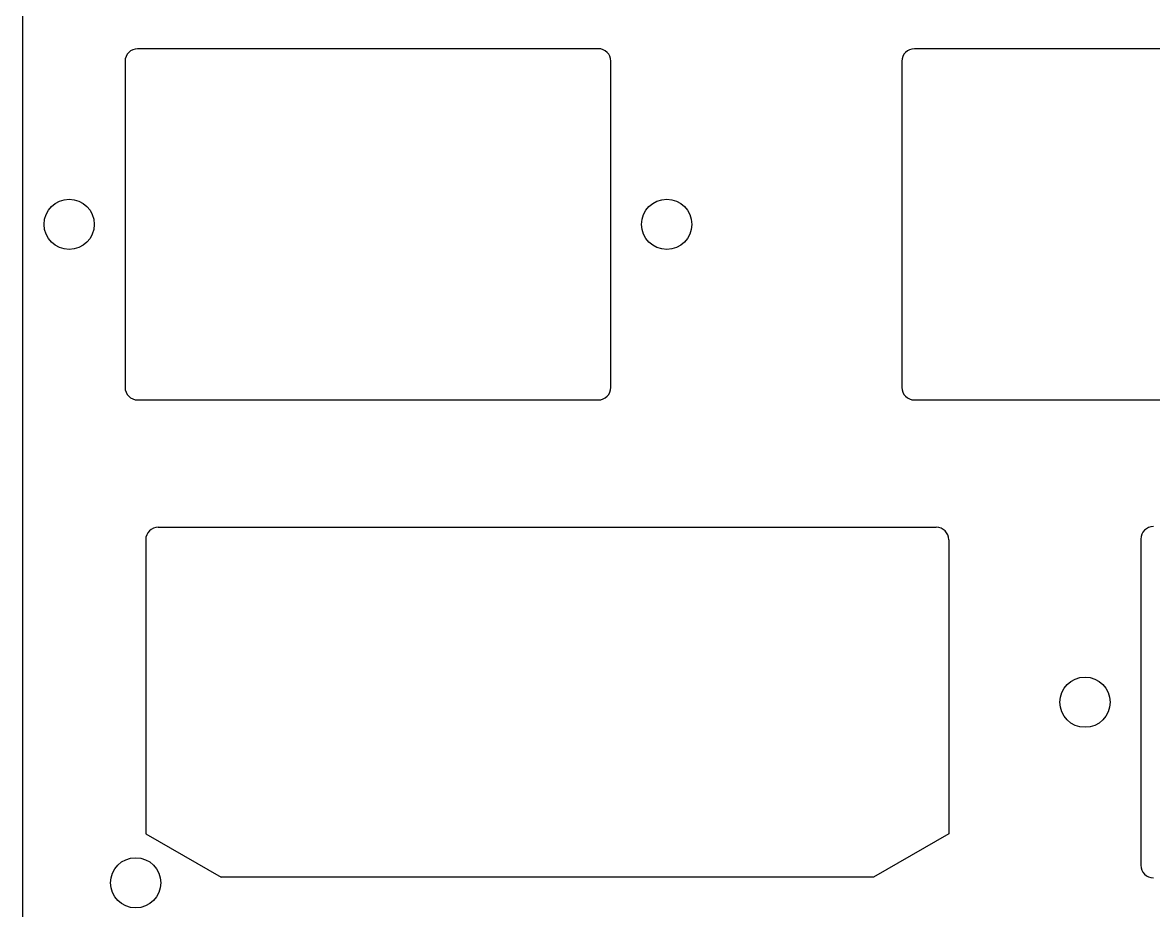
# Model space of a CAD drawing. Header units: millimetres. Extents: x -9 to 276, y -90 to 14.
# Drawn here: x -9 to 36.06, y -65.53 to -30.06 of the extents above; entities that cross this region are included whole.
import ezdxf

# ---------------------------------------------------------------- set-up
doc = ezdxf.new("R2010")
doc.units = ezdxf.units.MM
doc.layers.add('BLACK', color=7, linetype='CONTINUOUS')

msp = doc.modelspace()

# ---------------------------------------------------------------- linework, layer by layer
at = {"layer": 'BLACK', "linetype": 'Continuous'}
for p, q in [((-8.99855, -20.544445), (-8.99855, -34.441668)), ((13.94505, -31.10205), (-4.417303, -31.10205)), ((40.13895, -31.10205), (26.53895, -31.10205)), ((-4.917304, -31.602051), (-4.917304, -44.602049)), ((14.4452, -44.60205), (14.4452, -31.595079)), ((26.03895, -31.60205), (26.03895, -44.60205)), ((-8.99855, -34.441668), (-8.99855, -41.390279)), ((-8.99855, -41.390279), (-8.998551, -48.338891)), ((-4.417303, -45.10205), (13.9452, -45.10205)), ((26.53895, -45.10205), (40.13895, -45.10205)), ((-8.998551, -48.338891), (-8.998551, -55.287502)), ((-3.5923, -50.17705), (27.4077, -50.17705)), ((-4.0923, -50.67705), (-4.0923, -62.39505)), ((27.9077, -50.67705), (27.9077, -62.39505)), ((35.56395, -50.65205), (35.56395, -63.65205)), ((-8.998551, -55.287502), (-8.998551, -62.236114)), ((-8.998551, -62.236114), (-8.998551, -65.710419)), ((-4.0923, -62.39505), (-1.0923, -64.12705)), ((27.9077, -62.39505), (24.9077, -64.12705)), ((24.9077, -64.12705), (-1.0923, -64.12705))]:
    msp.add_line(p, q, dxfattribs=at)
at = {"layer": 'BLACK'}
for centre in [(-7.1423, -38.10205), (16.6702, -38.10205), (33.33895, -57.15205), (-4.49375, -64.35)]:
    msp.add_circle(centre, 1, dxfattribs=at)
for centre, radius, start, end in [((-4.4173, -31.6021), 0.500004, 90.0003437, 179.9943851), ((13.9451, -31.6022), 0.50015, 0.8157882, 90.0057279), ((26.539, -31.6021), 0.50005, 90.005729, 179.994271), ((-4.4173, -44.602), 0.50005, 180.0056149, 269.9996563), ((13.9452, -44.6021), 0.5, 270, 0.0057296), ((26.539, -44.602), 0.50005, 180.005729, 269.994271), ((-3.592299, -50.677051), 0.500001, 90.0001146, 179.9998854), ((27.4077, -50.67705), 0.5, 0, 90), ((36.064, -50.6521), 0.50005, 90.005729, 179.994271), ((36.064, -63.652), 0.50005, 180.005729, 269.994271)]:
    msp.add_arc(centre, radius, start, end, dxfattribs=at)

doc.saveas('drawing.dxf')
